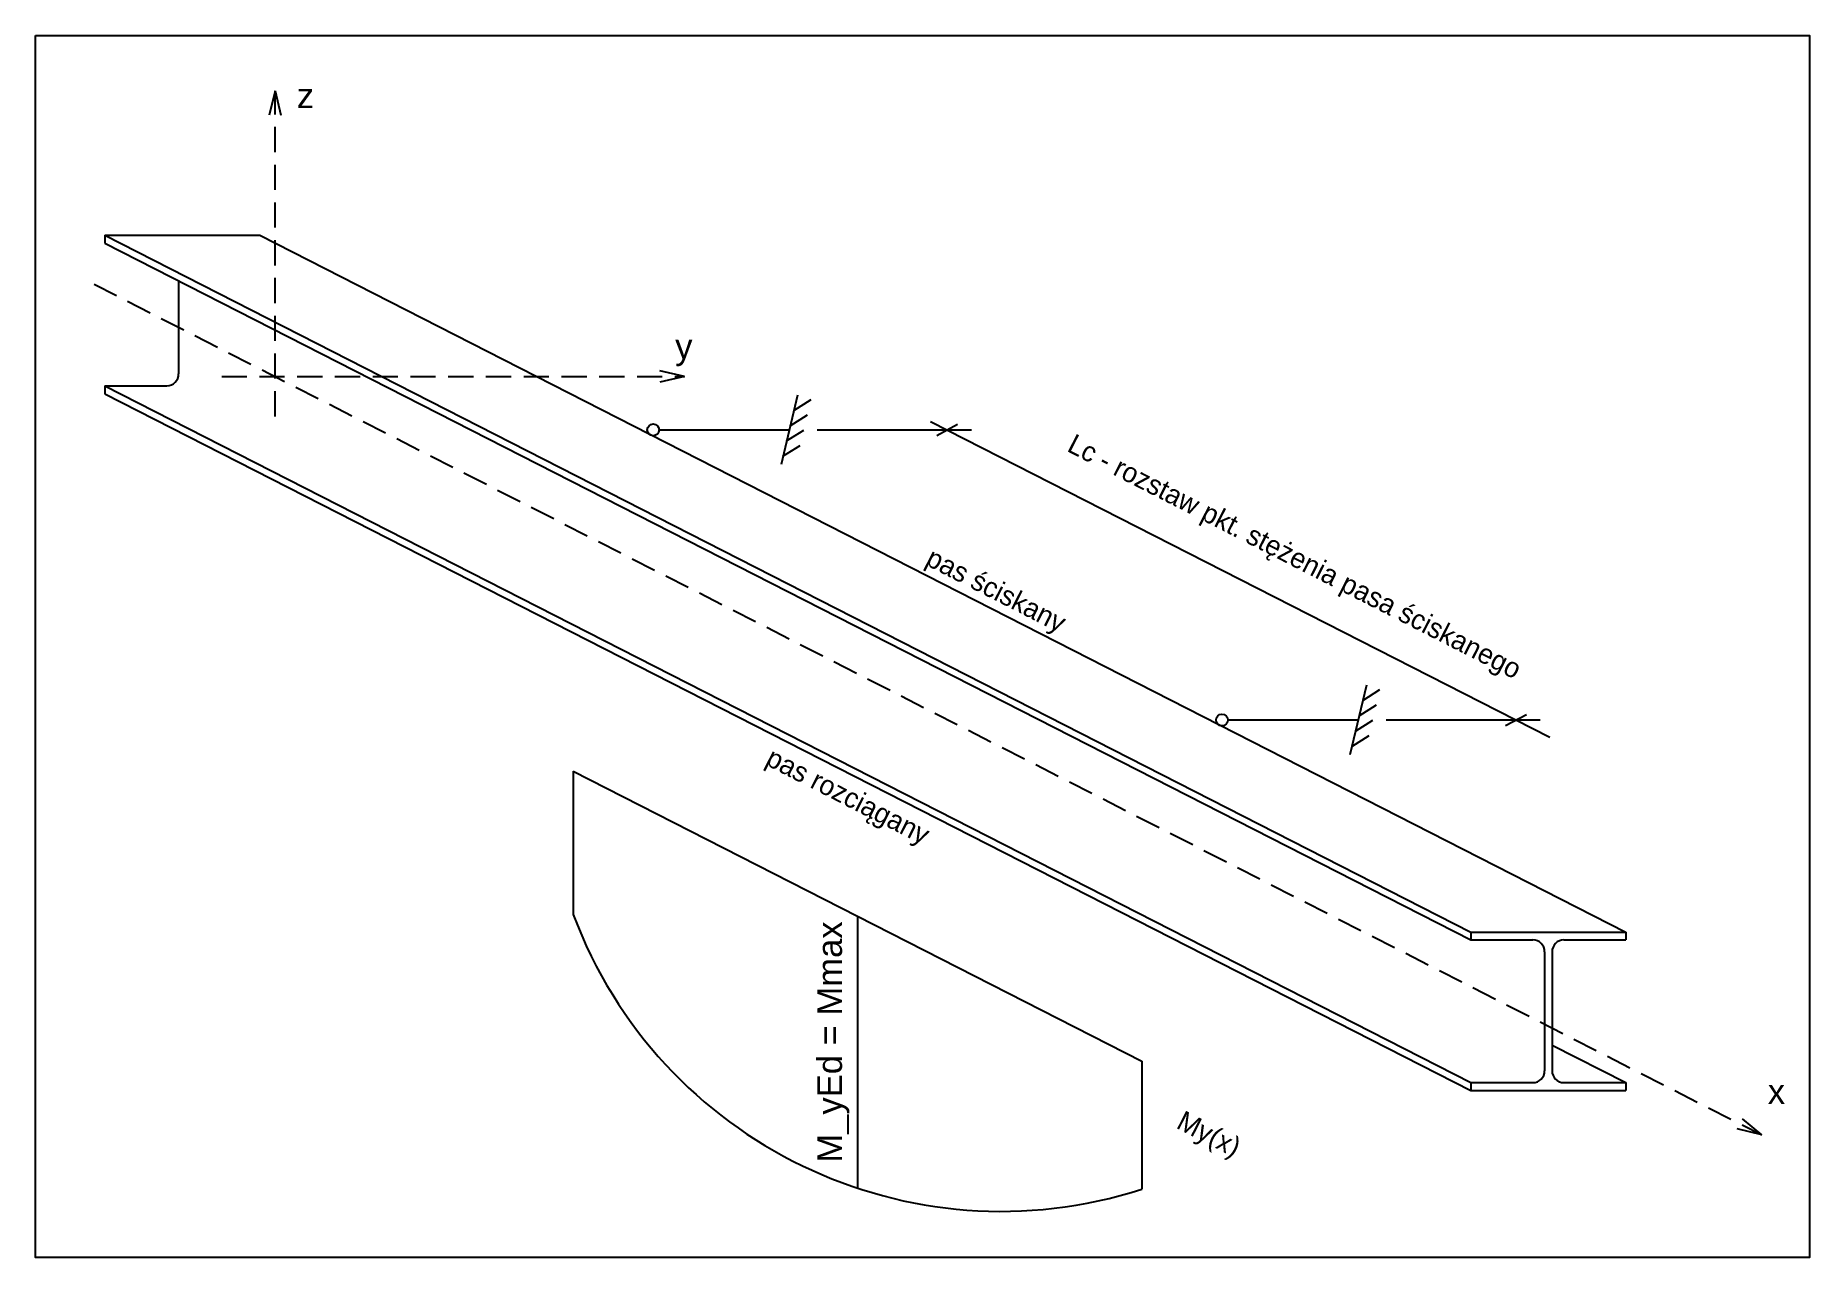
# Model space of a CAD drawing. Header units: millimetres. Extents: x 223842 to 228317, y 507581 to 510665.
import ezdxf

# ---------------------------------------------------------------- set-up
doc = ezdxf.new("R2010")
doc.units = ezdxf.units.MM
doc.header["$LTSCALE"] = 10
doc.linetypes.add('HIDDEN', pattern=[9.525, 6.35, -3.175])
doc.layers.add('reinforcement', color=4, linetype='Continuous')

msp = doc.modelspace()

# ---------------------------------------------------------------- linework, layer by layer
at = {"layer": 'reinforcement', "linetype": 'HIDDEN'}
for p, q in [((224446.3, 510525.6), (224428.6, 510449.6)), ((224446.3, 509704.1), (224446.3, 510525.6)), ((224446.3, 510525.6), (224464, 510449.6)), ((223989.7, 510037.7), (228196.3, 507890.7)), ((224311.7, 509804.6), (225479.1, 509804.6)), ((225479.1, 509804.6), (225403.1, 509822.4)), ((225479.1, 509804.6), (225403.1, 509786.9)), ((228196.3, 507890.7), (228120.6, 507909.5)), ((228196.3, 507890.7), (228136.7, 507941.1))]:
    msp.add_line(p, q, dxfattribs=at)
at = {"layer": 'reinforcement'}
for p, q in [((224017, 510161.3), (227462.7, 508402.7)), ((224017, 510161.3), (224407.9, 510161.3)), ((224017, 510161.3), (224017, 510141.3)), ((224407.9, 510161.3), (227853.7, 508402.7)), ((224017, 510141.3), (227462.7, 508382.7)), ((224203.1, 510046.3), (224203.1, 509811.3)), ((224017, 509781.3), (227462.7, 508022.7)), ((224017, 509781.3), (224173.1, 509781.3)), ((224017, 509781.3), (224017, 509761.3)), ((224017, 509761.3), (227462.7, 508002.7)), ((225764.6, 509757.8), (225722.6, 509582.2)), ((225755.3, 509719.2), (225798.9, 509746.8)), ((225746.1, 509680.5), (225789.6, 509708.1)), ((225415.1, 509670), (225743.6, 509670)), ((225736.8, 509641.9), (225780.4, 509669.4)), ((225814.2, 509670), (226202.9, 509670)), ((226100, 509691.4), (227661.6, 508894.4)), ((226115.6, 509655.9), (226168.1, 509684.2)), ((225727.6, 509603.2), (225771.2, 509630.8)), ((227199.2, 509025.6), (227157.2, 508850)), ((227190, 508987), (227233.5, 509014.6)), ((226849.7, 508937.8), (227178.2, 508937.8)), ((227171.5, 508909.7), (227215.1, 508937.2)), ((227180.7, 508948.3), (227224.3, 508975.9)), ((227248.9, 508937.8), (227637.5, 508937.8)), ((227550.2, 508923.7), (227602.8, 508952)), ((227162.2, 508871), (227205.8, 508898.6)), ((225198.4, 508808.9), (226633, 508076.6)), ((225198.4, 508808.9), (225198.4, 508447.2)), ((225915.7, 508442.7), (225915.7, 507756.5)), ((227462.7, 508402.7), (227853.7, 508402.7)), ((227462.7, 508402.7), (227462.7, 508382.7)), ((227853.7, 508402.7), (227853.7, 508382.7)), ((227462.7, 508382.7), (227618.8, 508382.7)), ((227648.8, 508352.7), (227648.8, 508052.7)), ((227667.6, 508352.7), (227667.6, 508052.7)), ((227697.6, 508382.7), (227853.7, 508382.7)), ((227667.6, 508117.6), (227853.7, 508022.7)), ((226633, 508076.6), (226633, 507753.9)), ((227462.7, 508022.7), (227618.8, 508022.7)), ((227462.7, 508022.7), (227462.7, 508002.7)), ((227462.7, 508002.7), (227853.7, 508002.7)), ((227697.6, 508022.7), (227853.7, 508022.7)), ((227853.7, 508022.7), (227853.7, 508002.7))]:
    msp.add_line(p, q, dxfattribs=at)
msp.add_lwpolyline([(223842.1, 510665.3), (228317, 510665.3), (228317, 507581.3), (223842.1, 507581.3)], close=True, dxfattribs=at)
for centre in [(225400.2, 509670), (226834.9, 508937.8)]:
    msp.add_circle(centre, 14.9, dxfattribs=at)
for centre, radius, start, end in [((224173.1, 509811.3), 30, 270, 0), ((226278.3, 508850.8), 1152.8, 200.4918, 287.922), ((227618.8, 508352.7), 30, 0, 90), ((227697.6, 508352.7), 30, 90, 180), ((227618.8, 508052.7), 30, 270, 0), ((227697.6, 508052.7), 30, 180, 270)]:
    msp.add_arc(centre, radius, start, end, dxfattribs=at)

# ---------------------------------------------------------------- texts
at = {"layer": 'reinforcement', "char_height": 62.5, "attachment_point": 5}
for s, insert in [('{\\fArial|b0|i0|c0|p34;z}', (224523, 510513.6)), ('{\\fArial|b0|i0|c0|p34;y}', (225477.4, 509871.1)), ('{\\fArial|b0|i0|c0|p34;x}', (228233.5, 508000.3))]:
    msp.add_mtext(s, dxfattribs=dict(at, insert=insert))
at = {"layer": 'reinforcement', "attachment_point": 5}
for s, insert, char_height, rotation in [('Lc - rozstaw pkt. stężenia pasa ściskanego', (227015.2, 509344.1), 50, 332.9615), ('pas ściskany', (226262.4, 509259.4), 50, 332.9615), ('pas rozciągany', (225888.6, 508739.6), 50, 332.9615), ('{\\fArial|b0|i0|c0|p34;M_yEd = Mmax}', (225854.6, 508125.1), 62.5, 90), ('My(x)', (226799.2, 507886.8), 50, 332.9615)]:
    msp.add_mtext(s, dxfattribs=dict(at, insert=insert, char_height=char_height, rotation=rotation))

doc.saveas('drawing.dxf')
